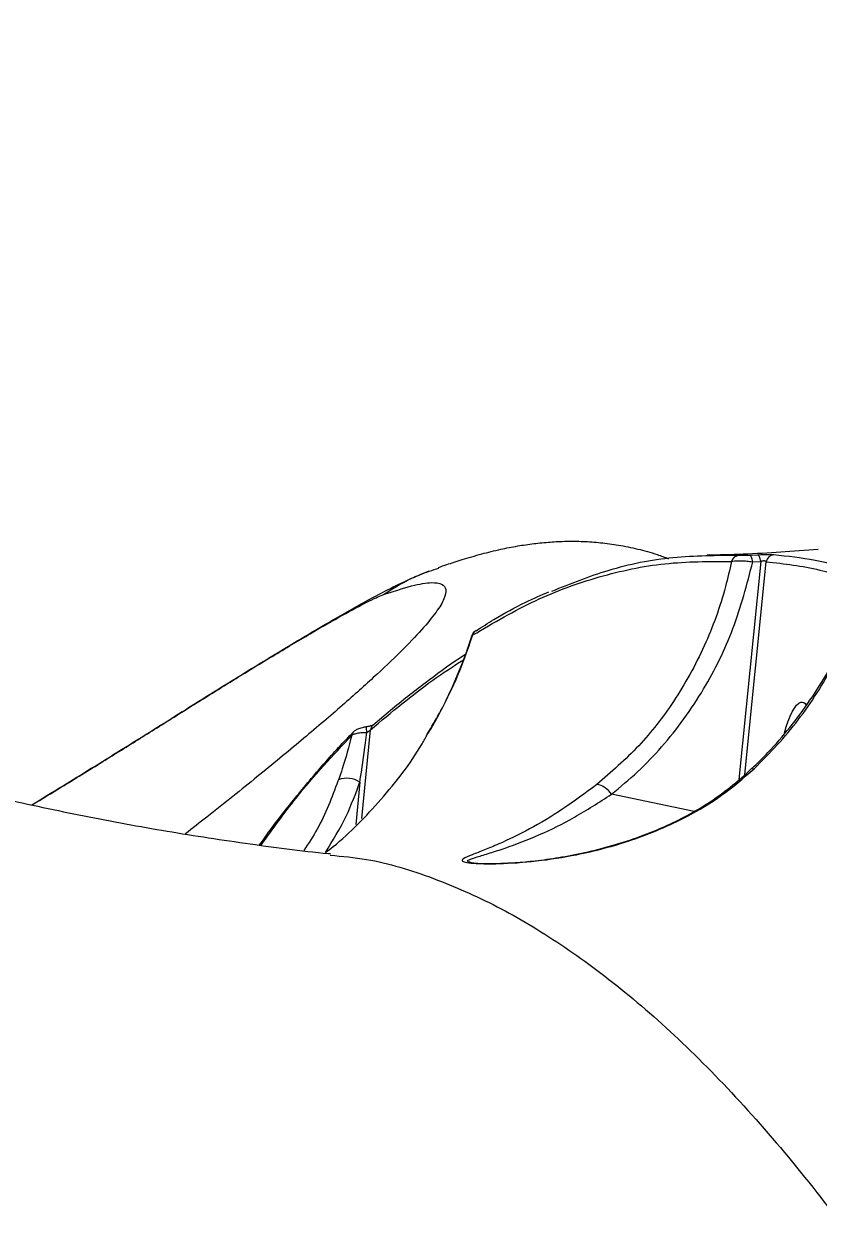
# Model space of a CAD drawing. Header units: millimetres. Extents: x -4335 to 4318, y -3792 to 3101.
# Drawn here: x 1522.9 to 1616.6, y 170.7 to 311.2 of the extents above; entities that cross this region are included whole.
import ezdxf

# ---------------------------------------------------------------- set-up
doc = ezdxf.new("R2010")
doc.units = ezdxf.units.MM
doc.layers.add('DIKOM_ОБЪЕКТ', color=7, linetype='Continuous')
doc.layers.add('DIKOM_РАЗМЕР_ОБЪЕКТА', color=7, linetype='Continuous')
doc.styles.add('style1', font='arial.ttf', dxfattribs={"width": 0.8})
doc.dimstyles.new('1-50', dxfattribs={"dimtxt": 300, "dimasz": 200, "dimexe": 100, "dimexo": 0, "dimgap": 100, "dimtad": 1, "dimtxsty": 'style1', "dimcen": 200, "dimclrd": 7, "dimclre": 7, "dimclrt": 7, "dimadec": 1, "dimazin": 2, "dimtfac": 1, "dimtmove": 0, "dimatfit": 2, "dimfxl": 0, "dimlwd": 25, "dimlwe": 18, "dimarcsym": 0})

# ---------------------------------------------------------------- blocks, each defined once
blk = doc.blocks.new('*D2')
at = {"layer": 'Defpoints', "color": 0, "transparency": 16777216}
for p in [(2711.72, 601.17), (-2007.01, 181.47), (-2007.01, -2298.93)]:
    blk.add_point(p, dxfattribs=at)
at = {"layer": 'DIKOM_РАЗМЕР_ОБЪЕКТА', "color": 7, "lineweight": 18, "transparency": 16777216}
for p, q in [((2711.72, 601.17), (2711.72, -2398.93)), ((-2007.01, 181.47), (-2007.01, -2398.93))]:
    blk.add_line(p, q, dxfattribs=at)
at = {"layer": 'DIKOM_РАЗМЕР_ОБЪЕКТА', "color": 7, "lineweight": 25, "transparency": 16777216}
blk.add_line((2511.72, -2298.93), (-1807.01, -2298.93), dxfattribs=at)
at = {"layer": 'DIKOM_РАЗМЕР_ОБЪЕКТА', "color": 7, "transparency": 16777216}
for points in [[(-1807.01, -2265.6), (-1807.01, -2332.27), (-2007.01, -2298.93)], [(2511.72, -2265.6), (2511.72, -2332.27), (2711.72, -2298.93)]]:
    blk.add_solid(points, dxfattribs=at)
at = {"layer": 'DIKOM_РАЗМЕР_ОБЪЕКТА', "color": 7, "transparency": 16777216, "insert": (-22.56, -2045.76), "char_height": 300, "attachment_point": 5, "style": 'style1'}
blk.add_mtext('4750', dxfattribs=at)
blk = doc.blocks.new('*D3')
at = {"layer": 'Defpoints', "color": 0, "transparency": 16777216}
for p in [(-2375.87, 1532.76), (1667.44, 1532.76), (-1786.5, -1525.94)]:
    blk.add_point(p, dxfattribs=at)
at = {"layer": 'DIKOM_РАЗМЕР_ОБЪЕКТА', "color": 7, "lineweight": 18, "transparency": 16777216}
for p, q in [((1667.44, 1532.76), (-2475.87, 1532.76)), ((-1786.5, -1525.94), (-2475.87, -1525.94))]:
    blk.add_line(p, q, dxfattribs=at)
at = {"layer": 'DIKOM_РАЗМЕР_ОБЪЕКТА', "color": 7, "lineweight": 25, "transparency": 16777216}
blk.add_line((-2375.87, -1325.94), (-2375.87, 1332.76), dxfattribs=at)
at = {"layer": 'DIKOM_РАЗМЕР_ОБЪЕКТА', "color": 7, "transparency": 16777216}
for points in [[(-2409.21, 1332.76), (-2342.54, 1332.76), (-2375.87, 1532.76)], [(-2409.21, -1325.94), (-2342.54, -1325.94), (-2375.87, -1525.94)]]:
    blk.add_solid(points, dxfattribs=at)
at = {"layer": 'DIKOM_РАЗМЕР_ОБЪЕКТА', "color": 7, "transparency": 16777216, "insert": (-2629.15, -119.32), "char_height": 300, "attachment_point": 5, "rotation": 90, "style": 'style1'}
blk.add_mtext('3050', dxfattribs=at)

msp = doc.modelspace()

# ---------------------------------------------------------------- linework, layer by layer
at = {"layer": 'DIKOM_ОБЪЕКТ', "color": 7, "linetype": 'Continuous', "lineweight": 15}
for p, q in [((1609.834, 247.801), (1607.258, 222.059)), ((1607.956, 222.661), (1610.469, 247.766)), ((1609.455, 248.547), (1608.513, 248.512)), ((1608.889, 247.765), (1609.834, 247.801)), ((1541.2, 229.805), (1541.569, 230.069)), ((1562.757, 217.49), (1563.804, 227.949)), ((1563.285, 228.309), (1563.286, 228.309)), ((1564.066, 228.5), (1564.084, 228.515)), ((1560.033, 222.05), (1559.962, 221.886)), ((1608.869, 223.334), (1608.876, 223.342)), ((1562.548, 221.78), (1562.049, 216.786)), ((1601.984, 218.322), (1592.211, 220.336))]:
    msp.add_line(p, q, dxfattribs=at)
at = {"layer": 'DIKOM_ОБЪЕКТ', "color": 7, "linetype": 'Continuous', "lineweight": 15, "flags": 128}
for points in [[(1608.889, 247.765), (1608.864, 247.918), (1608.831, 248.06), (1608.79, 248.188), (1608.742, 248.298), (1608.689, 248.388), (1608.632, 248.454), (1608.573, 248.496), (1608.513, 248.512)], [(1609.834, 247.801), (1609.809, 247.954), (1609.775, 248.096), (1609.734, 248.224), (1609.686, 248.334), (1609.633, 248.423), (1609.576, 248.49), (1609.516, 248.531), (1609.455, 248.547)], [(1608.876, 223.342), (1608.921, 223.36), (1609.039, 223.339)]]:
    msp.add_lwpolyline(points, dxfattribs=at)
at = {"layer": 'DIKOM_ОБЪЕКТ', "color": 7, "linetype": 'Continuous', "lineweight": 15}
for centre, radius, start, end in [((1607.305, 247.541), 0.957, 92.97289, 163.93085), ((1611.43, 247.6), 0.975, 93.47249, 170.18579), ((1576.736, 238.926), 0.888, 124.21837, 166.74566), ((1562.396, 227.119), 0.837, 136.55706, 168.26724), ((1566.624, 228.302), 3.34, 179.87445, 191.58864), ((1564.625, 227.896), 0.823, 132.76871, 176.31169), ((1561.009, 219.295), 2.923, 58.22822, 109.51783), ((1590.128, 219.088), 2.428, 30.93303, 81.5836)]:
    msp.add_arc(centre, radius, start, end, dxfattribs=at)
at = {"layer": 'DIKOM_ОБЪЕКТ', "color": 7, "linetype": 'Continuous', "lineweight": 15, "extrusion": (0, 0, -1)}
for start_param, end_param in [(1.7215064, 2.9887442), (2.9887442, 3.4970944)]:
    msp.add_ellipse((1613.857, 226.641), major_axis=(-0.924, -4.573), ratio=0.2984692, start_param=start_param, end_param=end_param, dxfattribs=at)
at = {"layer": 'DIKOM_ОБЪЕКТ', "color": 7, "linetype": 'Continuous', "lineweight": 15}
for points, knots in [([(1571.827, 247.097), (1572.145, 247.208), (1572.979, 247.501), (1574.654, 248.045), (1576.817, 248.678), (1578.972, 249.208), (1581.03, 249.618), (1582.97, 249.909), (1584.891, 250.102), (1586.831, 250.195), (1588.819, 250.18), (1590.876, 250.041), (1593.032, 249.76), (1595.276, 249.298), (1597.261, 248.769), (1598.504, 248.294), (1598.951, 248.123)], [0, 0, 0, 0, 0.0679976, 0.1784863, 0.3053097, 0.4188913, 0.509485, 0.5873221, 0.655674, 0.7170215, 0.7732369, 0.8257769, 0.8757962, 0.925287, 0.9731619, 1, 1, 1, 1]), ([(1603.493, 248.561), (1604.921, 248.598), (1609.312, 248.712), (1613.64, 249.007), (1616.594, 249.243), (1616.597, 249.243)], [0, 0, 0, 0, 0.3249542, 0.9991372, 1, 1, 1, 1]), ([(1575.872, 239.129), (1578.318, 240.563), (1583.212, 243.432), (1590.784, 246.156), (1598.501, 247.802), (1603.757, 247.805), (1606.385, 247.806)], [0, 0, 0, 0, 0.2484749, 0.4969497, 0.748475, 1, 1, 1, 1]), ([(1607.255, 248.496), (1604.656, 248.489), (1599.458, 248.474), (1592.081, 247.034), (1587.37, 245.143), (1585.163, 244.257)], [0, 0, 0, 0, 0.3471142, 0.6942298, 1, 1, 1, 1]), ([(1606.385, 247.806), (1606.158, 246.809), (1605.374, 243.369), (1603.307, 237.686), (1599.819, 231.394), (1595.554, 225.867), (1592.185, 222.959), (1590.483, 221.49)], [0, 0, 0, 0, 0.0953057, 0.3289422, 0.5680099, 0.7817927, 1, 1, 1, 1]), ([(1592.211, 220.336), (1593.258, 221.2), (1595.352, 222.928), (1598.204, 225.915), (1600.819, 229.179), (1603.798, 233.733), (1606.828, 239.825), (1608.196, 245.097), (1608.889, 247.765)], [0, 0, 0, 0, 0.1264062, 0.2528148, 0.3829775, 0.513145, 0.7535742, 1, 1, 1, 1]), ([(1606.385, 247.806), (1606.489, 247.827), (1606.696, 247.871), (1607.231, 247.889), (1607.858, 247.87), (1608.435, 247.823), (1608.767, 247.781), (1608.889, 247.765)], [0, 0, 0, 0, 0.2193431, 0.4387969, 0.6560239, 0.8732829, 1, 1, 1, 1]), ([(1608.513, 248.512), (1608.425, 248.509), (1608.238, 248.503), (1607.935, 248.496), (1607.641, 248.492), (1607.393, 248.492), (1607.301, 248.495), (1607.255, 248.496)], [0, 0, 0, 0, 0.1798493, 0.3801026, 0.5811681, 0.7906664, 1, 1, 1, 1]), ([(1611.37, 248.573), (1611.303, 248.576), (1611.167, 248.583), (1610.786, 248.582), (1610.332, 248.575), (1609.866, 248.562), (1609.585, 248.552), (1609.455, 248.547)], [0, 0, 0, 0, 0.2130989, 0.4264477, 0.630608, 0.8289081, 1, 1, 1, 1]), ([(1609.834, 247.801), (1609.878, 247.82), (1609.957, 247.856), (1610.063, 247.882), (1610.159, 247.895), (1610.225, 247.896), (1610.309, 247.885), (1610.359, 247.869), (1610.428, 247.829), (1610.45, 247.795), (1610.469, 247.766)], [0, 0, 0, 0, 0.1793996, 0.3192065, 0.369092, 0.5165352, 0.5564638, 0.7164987, 0.7656733, 1, 1, 1, 1]), ([(1610.469, 247.766), (1612.601, 247.529), (1616.661, 247.076), (1620.516, 245.645), (1622.346, 244.965)], [0, 0, 0, 0, 0.5252136, 1, 1, 1, 1]), ([(1623.889, 245.567), (1623.695, 245.647), (1622.727, 246.048), (1620.202, 246.965), (1616.253, 248.045), (1612.999, 248.397), (1611.37, 248.573)], [0, 0, 0, 0, 0.0480599, 0.2403217, 0.6198803, 1, 1, 1, 1]), ([(1541.57, 230.068), (1542.084, 230.392), (1543.582, 231.336), (1546.003, 232.844), (1548.832, 234.594), (1551.585, 236.278), (1554.226, 237.874), (1556.739, 239.371), (1559.126, 240.769), (1561.378, 242.059), (1563.495, 243.236), (1565.632, 244.382), (1567.877, 245.491), (1569.668, 246.268), (1570.451, 246.574), (1570.703, 246.673)], [0, 0, 0, 0, 0.0393639, 0.1146929, 0.1931593, 0.2726133, 0.3530936, 0.4346953, 0.5177162, 0.6032191, 0.690905, 0.7782478, 0.8899873, 0.9646353, 1, 1, 1, 1]), ([(1565.24, 243.85), (1565.447, 243.984), (1566.846, 244.89), (1569.008, 246.088), (1571.106, 246.777), (1571.853, 247.023)], [0, 0, 0, 0, 0.1003349, 0.6794693, 1, 1, 1, 1]), ([(1565.24, 243.85), (1566.437, 244.248), (1568.833, 245.044), (1571.019, 245.38), (1572.308, 245.196), (1572.794, 244.556), (1572.577, 243.459), (1571.634, 241.882), (1569.935, 239.808), (1567.467, 237.229), (1564.253, 234.172), (1560.336, 230.676), (1555.755, 226.767), (1550.493, 222.436), (1545.897, 218.732), (1542.826, 216.328), (1541.971, 215.659)], [0, 0, 0, 0, 0.0869963, 0.1742, 0.2459604, 0.317782, 0.3896018, 0.4613596, 0.5352027, 0.6091143, 0.6830265, 0.7568707, 0.8286357, 0.9004631, 0.97229, 1, 1, 1, 1]), ([(1541.2, 229.805), (1543.131, 231.014), (1547.048, 233.468), (1552.258, 236.649), (1556.855, 239.387), (1560.659, 241.569), (1563.076, 242.864), (1564.513, 243.563), (1564.998, 243.754), (1565.24, 243.85)], [0, 0, 0, 0, 0.161617, 0.3279873, 0.4895813, 0.6557798, 0.8250926, 0.9125446, 1, 1, 1, 1]), ([(1576.261, 239.629), (1576.955, 240.077), (1578.882, 241.32), (1581.74, 242.861), (1583.922, 243.821), (1584.836, 244.223)], [0, 0, 0, 0, 0.2464827, 0.6844987, 1, 1, 1, 1]), ([(1570.499, 227.424), (1571.465, 229.078), (1573.634, 232.794), (1575.073, 236.868), (1575.872, 239.129)], [0, 0, 0, 0, 0.4449438, 1, 1, 1, 1]), ([(1570.5, 227.392), (1570.635, 227.604), (1571.497, 228.958), (1572.84, 231.617), (1574.506, 235.297), (1575.368, 237.839), (1575.791, 239.087)], [0, 0, 0, 0, 0.0587575, 0.3757993, 0.6936204, 1, 1, 1, 1]), ([(1575.809, 239.08), (1575.804, 239.086), (1575.789, 239.106), (1575.837, 239.12), (1575.872, 239.129)], [0, 0, 0, 0, 0.2867417, 1, 1, 1, 1]), ([(1575.804, 239.082), (1575.821, 239.142), (1575.864, 239.293), (1576.017, 239.482), (1576.159, 239.615), (1576.239, 239.659), (1576.253, 239.667)], [0, 0, 0, 0, 0.2355136, 0.5930477, 0.92886, 1, 1, 1, 1]), ([(1608.811, 223.41), (1609.441, 224.015), (1611.015, 225.528), (1613.299, 228.206), (1615.682, 231.388), (1617.797, 234.773), (1619.25, 237.394), (1619.906, 238.919), (1620.034, 239.217)], [0, 0, 0, 0, 0.1353994, 0.3384412, 0.5422879, 0.746502, 0.9504706, 1, 1, 1, 1]), ([(1609.039, 223.339), (1609.967, 224.27), (1612.688, 227.001), (1616.685, 232.179), (1619.053, 236.822), (1620.251, 239.173)], [0, 0, 0, 0, 0.2035511, 0.5968376, 1, 1, 1, 1]), ([(1563.804, 227.949), (1566.261, 230.006), (1569.948, 233.093), (1573.561, 235.433), (1574.765, 236.213)], [0, 0, 0, 0, 0.6666368, 1, 1, 1, 1]), ([(1564.082, 228.484), (1564.771, 229.081), (1566.829, 230.866), (1570.233, 233.495), (1573.182, 235.683), (1574.759, 236.701), (1574.993, 236.851)], [0, 0, 0, 0, 0.1877111, 0.5613279, 0.935144, 1, 1, 1, 1]), ([(1523.851, 219.104), (1523.981, 219.183), (1525.127, 219.875), (1527.46, 221.301), (1530.851, 223.385), (1534.43, 225.603), (1538.012, 227.836), (1540.448, 229.367), (1541.6, 230.092)], [0, 0, 0, 0, 0.0250788, 0.2205769, 0.4184017, 0.6181159, 0.8192737, 1, 1, 1, 1]), ([(1523.903, 219.093), (1525.04, 219.784), (1527.698, 221.401), (1531.978, 224.042), (1536.608, 226.92), (1539.667, 228.842), (1541.2, 229.805)], [0, 0, 0, 0, 0.2150846, 0.5031227, 0.7508822, 1, 1, 1, 1]), ([(1550.715, 214.354), (1550.932, 214.664), (1552.233, 216.523), (1554.686, 219.659), (1558.081, 223.708), (1560.458, 226.37), (1561.714, 227.604), (1561.797, 227.686)], [0, 0, 0, 0, 0.061082, 0.3660853, 0.6719688, 0.9784583, 1, 1, 1, 1]), ([(1561.795, 227.691), (1561.802, 227.702), (1561.87, 227.8), (1562.093, 227.934), (1562.451, 228.125), (1562.798, 228.205), (1562.991, 228.25)], [0, 0, 0, 0, 0.0290161, 0.2584677, 0.5870128, 1, 1, 1, 1]), ([(1562.991, 228.25), (1563.016, 228.258), (1563.109, 228.286), (1563.212, 228.293), (1563.288, 228.299)], [0, 0, 0, 0, 0.2747297, 1, 1, 1, 1]), ([(1563.284, 228.313), (1563.367, 228.325), (1563.565, 228.354), (1563.825, 228.423), (1564.015, 228.489), (1564.103, 228.532), (1564.108, 228.535), (1564.109, 228.536)], [0, 0, 0, 0, 0.2061646, 0.49034, 0.7178231, 0.8900513, 1, 1, 1, 1]), ([(1563.353, 227.631), (1563.376, 227.644), (1563.456, 227.689), (1563.584, 227.77), (1563.723, 227.87), (1563.778, 227.923), (1563.804, 227.949)], [0, 0, 0, 0, 0.1262555, 0.4366352, 0.7263159, 1, 1, 1, 1]), ([(1495.627, 226.523), (1497.206, 226.029), (1501.988, 224.533), (1510.008, 222.349), (1519.692, 219.95), (1529.426, 217.854), (1539.204, 216.032), (1549.018, 214.538), (1555.643, 213.641), (1558.99, 213.326), (1559.062, 213.319)], [0, 0, 0, 0, 0.0747639, 0.226473, 0.3789367, 0.5321705, 0.686186, 0.8409907, 0.9965846, 1, 1, 1, 1]), ([(1550.885, 214.333), (1552.257, 216.233), (1555.723, 221.033), (1559.372, 224.933), (1561.577, 227.289)], [0, 0, 0, 0, 0.395832, 1, 1, 1, 1]), ([(1558.47, 213.423), (1558.781, 213.665), (1561.165, 215.517), (1565.134, 219.704), (1568.8, 224.253), (1570.295, 227.044), (1570.499, 227.424)], [0, 0, 0, 0, 0.0642905, 0.4922381, 0.9307392, 1, 1, 1, 1]), ([(1561.577, 227.289), (1561.231, 225.958), (1560.767, 224.177), (1560.181, 222.479), (1560.033, 222.05)], [0, 0, 0, 0, 0.7468178, 1, 1, 1, 1]), ([(1561.577, 227.289), (1561.664, 227.346), (1561.837, 227.459), (1562.34, 227.575), (1562.871, 227.629), (1563.224, 227.63), (1563.353, 227.631)], [0, 0, 0, 0, 0.2784305, 0.5566736, 0.8378974, 1, 1, 1, 1]), ([(1562.548, 221.78), (1562.772, 223.324), (1563.053, 225.27), (1563.301, 227.227), (1563.353, 227.631)], [0, 0, 0, 0, 0.7939421, 1, 1, 1, 1]), ([(1590.483, 221.49), (1589.136, 220.484), (1586.403, 218.443), (1582.5, 216.151), (1579.428, 214.667), (1577.2, 213.751), (1575.705, 213.165), (1574.699, 212.742), (1574.507, 212.448), (1575.074, 212.265), (1576.157, 212.166), (1577.491, 212.13), (1579.81, 212.158), (1583.384, 212.412), (1588.677, 213.228), (1593.58, 214.514), (1597.912, 216.155), (1601.494, 217.853), (1605.351, 220.134), (1607.797, 222.26), (1609.039, 223.339)], [0, 0, 0, 0, 0.082068, 0.1664744, 0.250837, 0.2942473, 0.3376027, 0.3839951, 0.4157878, 0.4428479, 0.4698382, 0.4939819, 0.5187282, 0.588615, 0.6603837, 0.7589154, 0.8097118, 0.8604921, 0.9291633, 1, 1, 1, 1]), ([(1579.153, 212.19), (1579.718, 212.215), (1581.035, 212.274), (1583.324, 212.485), (1586.068, 212.86), (1589.155, 213.45), (1592.358, 214.266), (1595.631, 215.332), (1598.669, 216.577), (1601.443, 217.953), (1603.927, 219.447), (1606.225, 221.136), (1607.865, 222.49), (1608.647, 223.294), (1608.777, 223.428)], [0, 0, 0, 0, 0.0579609, 0.1351726, 0.2242043, 0.321189, 0.427931, 0.5289936, 0.6358027, 0.7254533, 0.8083655, 0.8964168, 0.9827857, 1, 1, 1, 1]), ([(1559.962, 221.886), (1559.231, 219.949), (1558.14, 217.062), (1556.478, 214.535), (1555.931, 213.703)], [0, 0, 0, 0, 0.6707992, 1, 1, 1, 1]), ([(1558.494, 213.466), (1559.351, 214.865), (1560.958, 217.486), (1562.042, 220.414), (1562.548, 221.78)], [0, 0, 0, 0, 0.5336365, 1, 1, 1, 1]), ([(1575.622, 212.288), (1575.476, 212.323), (1575.101, 212.413), (1575.392, 212.63), (1576.351, 212.947), (1577.857, 213.395), (1580.294, 214.17), (1583.616, 215.458), (1587.844, 217.521), (1590.744, 219.391), (1592.211, 220.336)], [0, 0, 0, 0, 0.0418883, 0.1076349, 0.1957484, 0.295848, 0.3961253, 0.6035714, 0.7995634, 1, 1, 1, 1]), ([(1559.045, 213.153), (1560.473, 213.022), (1564.493, 212.654), (1571.069, 210.627), (1578.723, 207.277), (1586.261, 202.788), (1593.884, 197.13), (1601.567, 190.253), (1609.28, 182.163), (1616.806, 173.093), (1624.121, 163.127), (1631.208, 152.359), (1638.223, 140.563), (1645.134, 127.72), (1651.936, 113.922), (1656.291, 104.004), (1658.468, 99.047)], [0, 0, 0, 0, 0.0427633, 0.1204081, 0.1933335, 0.2663157, 0.3392425, 0.4142937, 0.4894052, 0.5644581, 0.6360644, 0.7077232, 0.7793297, 0.8528681, 0.9264615, 1, 1, 1, 1]), ([(1575.618, 212.276), (1575.616, 212.276), (1575.604, 212.28), (1575.769, 212.248), (1576.172, 212.211), (1576.86, 212.173), (1577.865, 212.163), (1578.691, 212.166), (1579.152, 212.19), (1579.153, 212.19)], [0, 0, 0, 0, 0.017508, 0.1305435, 0.2842312, 0.4677267, 0.711735, 0.9994783, 1, 1, 1, 1])]:
    msp.add_open_spline(points, degree=3, knots=knots, dxfattribs=at)

# ---------------------------------------------------------------- dimensions: what is measured, and where the dimension line sits
at = {"layer": 'DIKOM_РАЗМЕР_ОБЪЕКТА'}
dim = msp.add_linear_dim(base=(-2375.873, 1532.764), p1=(-1786.496, -1525.942), p2=(1667.44, 1532.764), angle=90, text='3050', dimstyle='1-50', dxfattribs=at)
dim.commit()
dim.dimension.update_dxf_attribs({"geometry": '*D3', "text_midpoint": (-2375.873, -119.318), "dimtype": 160})
dim = msp.add_linear_dim(base=(-2007.007, -2298.934), p1=(2711.721, 601.173), p2=(-2007.007, 181.474), text='4750', dimstyle='1-50', dxfattribs=at)
dim.commit()
dim.dimension.update_dxf_attribs({"geometry": '*D2', "text_midpoint": (-22.564, -2298.934), "dimtype": 160})

doc.saveas('drawing.dxf')
